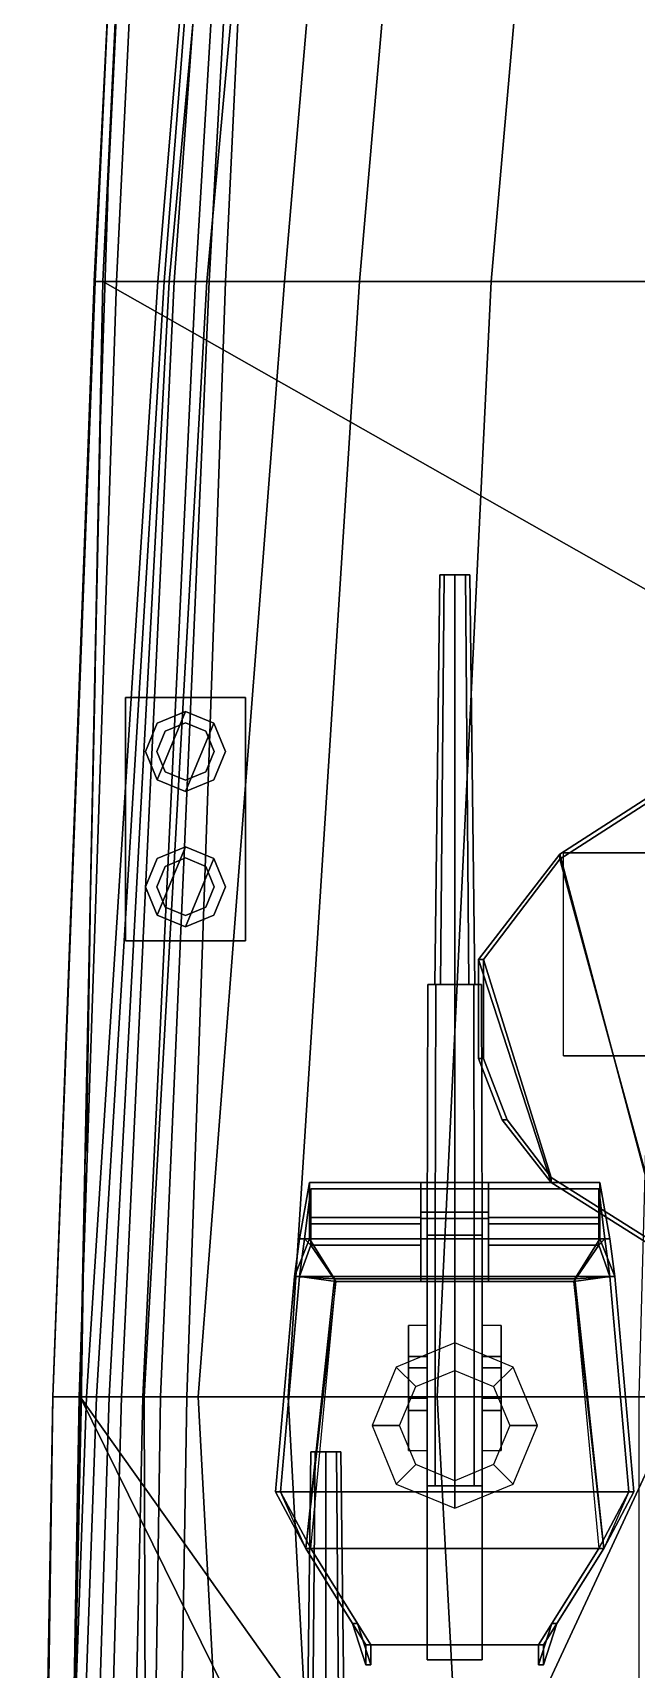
# Model space of a CAD drawing. Header units: millimetres. Extents: x -12 to 12, y -117 to 93.
# Drawn here: x -11.34 to -6.52, y 17.82 to 30.88 of the extents above; entities that cross this region are included whole.
import ezdxf

# ---------------------------------------------------------------- set-up
doc = ezdxf.new("R2010")
doc.units = ezdxf.units.MM
doc.header["$MEASUREMENT"] = 0
for name, color, linetype in [('barrel', 1, 'Continuous'), ('railings', 6, 'Continuous'), ('sleeve', 5, 'Continuous'), ('supersctucture', 3, 'Continuous'), ('turret', 2, 'Continuous')]:
    doc.layers.add(name, color=color, linetype=linetype)

msp = doc.modelspace()

# ---------------------------------------------------------------- linework, layer by layer
for points in [[(-10.39, 38.12, 5.5), (-10.22, 38.12, 4.57), (-10.67, 28.89, 4.57), (-10.85, 28.89, 5.5)], [(-10.41, 38.12, 5.7), (-10.39, 38.12, 5.5), (-10.85, 28.89, 5.5), (-10.84, 28.89, 5.7)], [(-10.34, 38.12, 6.03), (-10.41, 38.12, 5.7), (-10.84, 28.89, 5.7), (-10.78, 28.89, 6)], [(-10.22, 38.12, 4.57), (-9.36, 38.12, 1.11), (-9.8, 28.89, 1.01), (-10.67, 28.89, 4.57)], [(-9.57, 38.12, -1.51), (-9.4, 38.12, -2.68), (-10.25, 28.89, -2.68), (-10.34, 28.89, -1.97)], [(-9.57, 38.12, -0.89), (-9.57, 38.12, -1.51), (-10.34, 28.89, -1.32), (-10.29, 28.89, -0.83)], [(-9.57, 38.12, -1.51), (-9.57, 38.12, -1.51), (-10.34, 28.89, -1.97), (-10.34, 28.89, -1.32)], [(-9.54, 38.12, -0.06), (-9.57, 38.12, -0.89), (-10.29, 28.89, -0.83), (-10.21, 28.89, -0.06)], [(-9.4, 38.12, -2.68), (-9.1, 38.12, -3.61), (-9.95, 28.89, -3.61), (-10.25, 28.89, -2.68)], [(-9.49, 38.12, 0.39), (-9.54, 38.12, -0.06), (-10.21, 28.89, -0.06), (-10.04, 28.89, 0.39)], [(-9.42, 38.12, 0.7), (-9.49, 38.12, 0.39), (-10.04, 28.89, 0.39), (-9.93, 28.89, 0.7)], [(-9.1, 38.12, -3.61), (-8.54, 38.12, -4.7), (-9.33, 28.89, -4.83), (-9.95, 28.89, -3.61)], [(-9.36, 38.12, 1.11), (-9.42, 38.12, 0.7), (-9.93, 28.89, 0.7), (-9.8, 28.89, 1.01)], [(-8.54, 38.12, -4.7), (-7.93, 38.12, -5.44), (-8.73, 28.89, -5.52), (-9.33, 28.89, -4.83)], [(-7.93, 38.12, -5.44), (-6.87, 38.12, -6.24), (-7.68, 28.89, -6.31), (-8.73, 28.89, -5.52)], [(-6.87, 38.12, -6.24), (-5.63, 38.12, -6.77), (-6.26, 28.89, -6.94), (-7.68, 28.89, -6.31)], [(-10.84, 28.89, 5.7), (-10.85, 28.89, 5.5), (-11.18, 19.99, 5.5), (-11.18, 19.99, 5.7)], [(-10.78, 28.89, 6), (-10.84, 28.89, 5.7), (-11.18, 19.99, 5.7), (-10.96, 19.99, 5.97)], [(-10.85, 28.89, 5.5), (-10.67, 28.89, 4.57), (-10.97, 19.99, 4.57), (-11.18, 19.99, 5.5)], [(-10.67, 28.89, 4.57), (-9.8, 28.89, 1.01), (-10.11, 19.99, 1.01), (-10.97, 19.99, 4.57)], [(-10.34, 28.89, -1.97), (-10.25, 28.89, -2.68), (-10.73, 19.99, -3.06), (-10.91, 19.99, -1.97)], [(-10.29, 28.89, -0.83), (-10.34, 28.89, -1.32), (-10.91, 19.99, -1.46), (-10.83, 19.99, -0.83)], [(-10.34, 28.89, -1.32), (-10.34, 28.89, -1.97), (-10.91, 19.99, -1.97), (-10.91, 19.99, -1.46)], [(-10.21, 28.89, -0.06), (-10.29, 28.89, -0.83), (-10.83, 19.99, -0.83), (-10.63, 19.99, -0.06)], [(-10.25, 28.89, -2.68), (-9.95, 28.89, -3.61), (-10.45, 19.99, -3.96), (-10.73, 19.99, -3.06)], [(-10.04, 28.89, 0.39), (-10.21, 28.89, -0.06), (-10.63, 19.99, -0.06), (-10.46, 19.99, 0.39)], [(-9.93, 28.89, 0.7), (-10.04, 28.89, 0.39), (-10.46, 19.99, 0.39), (-10.32, 19.99, 0.7)], [(-9.95, 28.89, -3.61), (-9.33, 28.89, -4.83), (-10.02, 19.99, -4.72), (-10.45, 19.99, -3.96)], [(-9.8, 28.89, 1.01), (-9.93, 28.89, 0.7), (-10.32, 19.99, 0.7), (-10.11, 19.99, 1.01)], [(-9.33, 28.89, -4.83), (-8.73, 28.89, -5.52), (-9.3, 19.99, -5.52), (-10.02, 19.99, -4.72)], [(-8.73, 28.89, -5.52), (-7.68, 28.89, -6.31), (-8.11, 19.99, -6.31), (-9.3, 19.99, -5.52)], [(-7.68, 28.89, -6.31), (-6.26, 28.89, -6.94), (-6.5, 19.99, -6.98), (-8.11, 19.99, -6.31)], [(-10.6, 25.57, 6.08), (-10.6, 25.57, 5.98), (-10.6, 23.63, 5.98), (-10.6, 23.63, 6.08)], [(-9.64, 23.63, 6.08), (-9.64, 25.57, 6.08), (-10.6, 25.57, 6.08), (-10.6, 23.63, 6.08)], [(-9.64, 25.57, 6.08), (-9.64, 25.57, 5.98), (-10.6, 25.57, 5.98), (-10.6, 25.57, 6.08)], [(-9.64, 23.63, 5.98), (-9.64, 25.57, 5.98), (-9.64, 25.57, 6.08), (-9.64, 23.63, 6.08)], [(-10.346, 25.366, 6.66), (-10.44, 25.14, 6.66), (-10.346, 24.914, 6.66), (-10.12, 25.46, 6.66)], [(-10.346, 25.366, 6.56), (-10.44, 25.14, 6.56), (-10.44, 25.14, 6.66), (-10.346, 25.366, 6.66)], [(-10.12, 25.46, 6.66), (-10.346, 24.914, 6.66), (-10.12, 24.82, 6.66), (-9.894, 25.366, 6.66)], [(-10.12, 25.46, 6.56), (-10.346, 25.366, 6.56), (-10.346, 25.366, 6.66), (-10.12, 25.46, 6.66)], [(-10.12, 25.37, 6.08), (-10.283, 25.303, 6.08), (-10.283, 25.303, 6.56), (-10.12, 25.37, 6.56)], [(-9.894, 25.366, 6.56), (-10.12, 25.46, 6.56), (-10.12, 25.46, 6.66), (-9.894, 25.366, 6.66)], [(-9.957, 25.303, 6.08), (-10.12, 25.37, 6.08), (-10.12, 25.37, 6.56), (-9.957, 25.303, 6.56)], [(-9.894, 25.366, 6.66), (-10.12, 24.82, 6.66), (-9.894, 24.914, 6.66), (-9.8, 25.14, 6.66)], [(-9.8, 25.14, 6.56), (-9.894, 25.366, 6.56), (-9.894, 25.366, 6.66), (-9.8, 25.14, 6.66)], [(-10.283, 25.303, 6.08), (-10.35, 25.14, 6.08), (-10.35, 25.14, 6.56), (-10.283, 25.303, 6.56)], [(-9.89, 25.14, 6.08), (-9.957, 25.303, 6.08), (-9.957, 25.303, 6.56), (-9.89, 25.14, 6.56)], [(-10.44, 25.14, 6.56), (-10.346, 24.914, 6.56), (-10.346, 24.914, 6.66), (-10.44, 25.14, 6.66)], [(-10.35, 25.14, 6.08), (-10.283, 24.977, 6.08), (-10.283, 24.977, 6.56), (-10.35, 25.14, 6.56)], [(-9.957, 24.977, 6.08), (-9.89, 25.14, 6.08), (-9.89, 25.14, 6.56), (-9.957, 24.977, 6.56)], [(-9.894, 24.914, 6.56), (-9.8, 25.14, 6.56), (-9.8, 25.14, 6.66), (-9.894, 24.914, 6.66)], [(-10.283, 24.977, 6.08), (-10.12, 24.91, 6.08), (-10.12, 24.91, 6.56), (-10.283, 24.977, 6.56)], [(-10.12, 24.91, 6.08), (-9.957, 24.977, 6.08), (-9.957, 24.977, 6.56), (-10.12, 24.91, 6.56)], [(-7.13, 24.32, 10.82), (-6.15, 24.95, 10.82), (-5.64, 21.12, 10.82), (-6.28, 21.12, 10.82)], [(-7.13, 24.32, 11.9), (-6.15, 24.95, 11.9), (-6.15, 24.95, 10.82), (-7.13, 24.32, 10.82)], [(-7.13, 24.28, 11.9), (-6.15, 24.91, 11.9), (-6.15, 24.95, 11.9), (-7.13, 24.32, 11.9)], [(-10.346, 24.914, 6.56), (-10.12, 24.82, 6.56), (-10.12, 24.82, 6.66), (-10.346, 24.914, 6.66)], [(-10.12, 24.82, 6.56), (-9.894, 24.914, 6.56), (-9.894, 24.914, 6.66), (-10.12, 24.82, 6.66)], [(-5.64, 21.16, 10.92), (-6.15, 24.91, 10.92), (-7.13, 24.28, 10.92), (-6.28, 21.16, 10.92)], [(-6.15, 24.91, 10.92), (-6.15, 24.91, 11.9), (-7.13, 24.28, 11.9), (-7.13, 24.28, 10.92)], [(-10.346, 24.286, 6.66), (-10.44, 24.06, 6.66), (-10.346, 23.834, 6.66), (-10.12, 24.38, 6.66)], [(-10.12, 24.38, 6.66), (-10.346, 23.834, 6.66), (-10.12, 23.74, 6.66), (-9.894, 24.286, 6.66)], [(-10.12, 24.38, 6.56), (-10.346, 24.286, 6.56), (-10.346, 24.286, 6.66), (-10.12, 24.38, 6.66)], [(-9.894, 24.286, 6.56), (-10.12, 24.38, 6.56), (-10.12, 24.38, 6.66), (-9.894, 24.286, 6.66)], [(-7.78, 23.48, 10.82), (-7.13, 24.32, 10.82), (-6.28, 21.12, 10.82), (-7.2, 21.7, 10.82)], [(-7.78, 23.48, 11.9), (-7.13, 24.32, 11.9), (-7.13, 24.32, 10.82), (-7.78, 23.48, 10.82)], [(-7.74, 23.48, 11.9), (-7.13, 24.28, 11.9), (-7.13, 24.32, 11.9), (-7.78, 23.48, 11.9)], [(-7.1, 24.33, 10.82), (-4.59, 24.33, 9.71), (-4.59, 22.71, 9.71), (-7.1, 22.71, 10.82)], [(-1.41, 24.33, 10.82), (-1.41, 24.33, 9.71), (-4.59, 24.33, 9.71), (-7.1, 24.33, 10.82)], [(-10.346, 24.286, 6.56), (-10.44, 24.06, 6.56), (-10.44, 24.06, 6.66), (-10.346, 24.286, 6.66)], [(-10.283, 24.223, 6.08), (-10.35, 24.06, 6.08), (-10.35, 24.06, 6.56), (-10.283, 24.223, 6.56)], [(-10.12, 24.29, 6.08), (-10.283, 24.223, 6.08), (-10.283, 24.223, 6.56), (-10.12, 24.29, 6.56)], [(-9.957, 24.223, 6.08), (-10.12, 24.29, 6.08), (-10.12, 24.29, 6.56), (-9.957, 24.223, 6.56)], [(-9.894, 24.286, 6.66), (-10.12, 23.74, 6.66), (-9.894, 23.834, 6.66), (-9.8, 24.06, 6.66)], [(-9.89, 24.06, 6.08), (-9.957, 24.223, 6.08), (-9.957, 24.223, 6.56), (-9.89, 24.06, 6.56)], [(-9.8, 24.06, 6.56), (-9.894, 24.286, 6.56), (-9.894, 24.286, 6.66), (-9.8, 24.06, 6.66)], [(-6.28, 21.16, 10.92), (-7.13, 24.28, 10.92), (-7.74, 23.48, 10.92), (-7.2, 21.74, 10.92)], [(-7.13, 24.28, 10.92), (-7.13, 24.28, 11.9), (-7.74, 23.48, 11.9), (-7.74, 23.48, 10.92)], [(-10.44, 24.06, 6.56), (-10.346, 23.834, 6.56), (-10.346, 23.834, 6.66), (-10.44, 24.06, 6.66)], [(-10.35, 24.06, 6.08), (-10.283, 23.897, 6.08), (-10.283, 23.897, 6.56), (-10.35, 24.06, 6.56)], [(-9.957, 23.897, 6.08), (-9.89, 24.06, 6.08), (-9.89, 24.06, 6.56), (-9.957, 23.897, 6.56)], [(-9.894, 23.834, 6.56), (-9.8, 24.06, 6.56), (-9.8, 24.06, 6.66), (-9.894, 23.834, 6.66)], [(-10.346, 23.834, 6.56), (-10.12, 23.74, 6.56), (-10.12, 23.74, 6.66), (-10.346, 23.834, 6.66)], [(-10.283, 23.897, 6.08), (-10.12, 23.83, 6.08), (-10.12, 23.83, 6.56), (-10.283, 23.897, 6.56)], [(-10.12, 23.83, 6.08), (-9.957, 23.897, 6.08), (-9.957, 23.897, 6.56), (-10.12, 23.83, 6.56)], [(-10.12, 23.74, 6.56), (-9.894, 23.834, 6.56), (-9.894, 23.834, 6.66), (-10.12, 23.74, 6.66)], [(-10.6, 23.63, 6.08), (-10.6, 23.63, 5.98), (-9.64, 23.63, 5.98), (-9.64, 23.63, 6.08)], [(-7.78, 22.69, 10.82), (-7.78, 23.48, 10.82), (-7.2, 21.7, 10.82), (-7.59, 22.2, 10.82)], [(-7.78, 22.69, 11.9), (-7.78, 23.48, 11.9), (-7.78, 23.48, 10.82), (-7.78, 22.69, 10.82)], [(-7.74, 22.69, 11.9), (-7.74, 23.48, 11.9), (-7.78, 23.48, 11.9), (-7.78, 22.69, 11.9)], [(-7.2, 21.74, 10.92), (-7.74, 23.48, 10.92), (-7.74, 22.69, 10.92), (-7.55, 22.2, 10.92)], [(-7.74, 23.48, 10.92), (-7.74, 23.48, 11.9), (-7.74, 22.69, 11.9), (-7.74, 22.69, 10.92)], [(-7.59, 22.2, 11.9), (-7.78, 22.69, 11.9), (-7.78, 22.69, 10.82), (-7.59, 22.2, 10.82)], [(-7.55, 22.2, 11.9), (-7.74, 22.69, 11.9), (-7.78, 22.69, 11.9), (-7.59, 22.2, 11.9)], [(-7.74, 22.69, 10.92), (-7.74, 22.69, 11.9), (-7.55, 22.2, 11.9), (-7.55, 22.2, 10.92)], [(-7.1, 22.71, 10.82), (-4.59, 22.71, 9.71), (-2.13, 22.71, 9.71), (-2.13, 22.71, 10.82)], [(-7.2, 21.7, 11.9), (-7.59, 22.2, 11.9), (-7.59, 22.2, 10.82), (-7.2, 21.7, 10.82)], [(-7.2, 21.74, 11.9), (-7.55, 22.2, 11.9), (-7.59, 22.2, 11.9), (-7.2, 21.7, 11.9)], [(-7.55, 22.2, 10.92), (-7.55, 22.2, 11.9), (-7.2, 21.74, 11.9), (-7.2, 21.74, 10.92)], [(-7.2, 21.74, 10.92), (-7.2, 21.74, 11.9), (-6.28, 21.16, 11.9), (-6.28, 21.16, 10.92)], [(-6.28, 21.16, 11.9), (-7.2, 21.74, 11.9), (-7.2, 21.7, 11.9), (-6.28, 21.12, 11.9)], [(-6.28, 21.12, 11.9), (-7.2, 21.7, 11.9), (-7.2, 21.7, 10.82), (-6.28, 21.12, 10.82)], [(-11.18, 19.99, 5.5), (-10.97, 19.99, 4.57), (-11.13, 10.75, 4.57), (-11.34, 10.75, 5.5)], [(-11.18, 19.99, 5.7), (-11.18, 19.99, 5.5), (-11.34, 10.75, 5.5), (-11.31, 10.75, 5.78)], [(-10.96, 19.99, 5.97), (-11.18, 19.99, 5.7), (-11.31, 10.75, 5.78), (-11.13, 10.75, 5.97)], [(-10.91, 19.99, -1.46), (-10.91, 19.99, -1.97), (-11.24, 10.75, -2.57), (-11.24, 10.75, -1.6)], [(-10.91, 19.99, -1.97), (-10.73, 19.99, -3.06), (-11.02, 10.75, -3.54), (-11.24, 10.75, -2.57)], [(-10.83, 19.99, -0.83), (-10.91, 19.99, -1.46), (-11.24, 10.75, -1.6), (-11.16, 10.75, -0.83)], [(-10.63, 19.99, -0.06), (-10.83, 19.99, -0.83), (-11.16, 10.75, -0.83), (-10.89, 10.75, -0.06)], [(-10.97, 19.99, 4.57), (-10.11, 19.99, 1.01), (-10.26, 10.75, 1.01), (-11.13, 10.75, 4.57)], [(-10.73, 19.99, -3.06), (-10.45, 19.99, -3.96), (-10.42, 10.75, -4.79), (-11.02, 10.75, -3.54)], [(-10.46, 19.99, 0.39), (-10.63, 19.99, -0.06), (-10.89, 10.75, -0.06), (-10.66, 10.75, 0.39)], [(-10.32, 19.99, 0.7), (-10.46, 19.99, 0.39), (-10.66, 10.75, 0.39), (-10.46, 10.75, 0.7)], [(-10.11, 19.99, 1.01), (-10.32, 19.99, 0.7), (-10.46, 10.75, 0.7), (-10.26, 10.75, 1.01)], [(-10.45, 19.99, -3.96), (-10.02, 19.99, -4.72), (-9.52, 10.75, -5.72), (-10.42, 10.75, -4.79)], [(-10.02, 19.99, -4.72), (-9.3, 19.99, -5.52), (-8.8, 10.75, -6.21), (-9.52, 10.75, -5.72)], [(-9.3, 19.99, -5.52), (-8.11, 19.99, -6.31), (-7.61, 10.75, -6.73), (-8.8, 10.75, -6.21)], [(-8.11, 19.99, -6.31), (-6.5, 19.99, -6.98), (-6.5, 10.75, -6.98), (-7.61, 10.75, -6.73)], [(-6.22, 19.86, 14.59), (-8, 16.03, 23.96), (-8, 16.03, 23.91), (-6.22, 19.86, 14.54)], [(-6.22, 19.86, 14.54), (-8, 16.03, 23.91), (-8, 16.03, 23.96), (-6.22, 19.86, 14.59)]]:
    msp.add_3dface(points)
at = {"color": 2}
for points in [[(-8, 16.03, 23.94), (-7.96, 16.03, 23.98), (-2.96, 18.38, 22.21), (-3, 18.38, 22.17)], [(-7.96, 16.03, 23.9), (-8, 16.03, 23.94), (-3, 18.38, 22.17), (-2.96, 18.38, 22.13)], [(-7.96, 16.03, 23.98), (-7.92, 16.03, 23.94), (-2.92, 18.38, 22.17), (-2.96, 18.38, 22.21)], [(-7.92, 16.03, 23.94), (-7.96, 16.03, 23.9), (-2.96, 18.38, 22.13), (-2.92, 18.38, 22.17)]]:
    msp.add_3dface(points, dxfattribs=at)
at = {"layer": 'barrel'}
for points in [[(-8.09, 26.55, 7.97), (-8.055, 26.55, 7.885), (-8.083, 23.28, 7.857), (-8.13, 23.28, 7.97)], [(-8.055, 26.55, 8.055), (-8.09, 26.55, 7.97), (-8.13, 23.28, 7.97), (-8.083, 23.28, 8.083)], [(-7.885, 26.55, 7.885), (-8.09, 26.55, 7.97), (-8.055, 26.55, 8.055), (-7.85, 26.55, 7.97)], [(-7.97, 26.55, 7.85), (-8.055, 26.55, 7.885), (-8.09, 26.55, 7.97), (-7.885, 26.55, 7.885)], [(-8.055, 26.55, 7.885), (-7.97, 26.55, 7.85), (-7.97, 23.28, 7.81), (-8.083, 23.28, 7.857)], [(-7.97, 26.55, 8.09), (-8.055, 26.55, 8.055), (-8.083, 23.28, 8.083), (-7.97, 23.28, 8.13)], [(-7.85, 26.55, 7.97), (-8.055, 26.55, 8.055), (-7.97, 26.55, 8.09), (-7.885, 26.55, 8.055)], [(-7.97, 26.55, 7.85), (-7.885, 26.55, 7.885), (-7.857, 23.28, 7.857), (-7.97, 23.28, 7.81)], [(-7.885, 26.55, 8.055), (-7.97, 26.55, 8.09), (-7.97, 23.28, 8.13), (-7.857, 23.28, 8.083)], [(-7.885, 26.55, 7.885), (-7.85, 26.55, 7.97), (-7.81, 23.28, 7.97), (-7.857, 23.28, 7.857)], [(-7.85, 26.55, 7.97), (-7.885, 26.55, 8.055), (-7.857, 23.28, 8.083), (-7.81, 23.28, 7.97)], [(-9.12, 19.55, 7.97), (-9.085, 19.55, 7.885), (-9.113, 16.28, 7.857), (-9.16, 16.28, 7.97)], [(-9.085, 19.55, 8.055), (-9.12, 19.55, 7.97), (-9.16, 16.28, 7.97), (-9.113, 16.28, 8.083)], [(-8.915, 19.55, 7.885), (-9.12, 19.55, 7.97), (-9.085, 19.55, 8.055), (-8.88, 19.55, 7.97)], [(-9, 19.55, 7.85), (-9.085, 19.55, 7.885), (-9.12, 19.55, 7.97), (-8.915, 19.55, 7.885)], [(-9.085, 19.55, 7.885), (-9, 19.55, 7.85), (-9, 16.28, 7.81), (-9.113, 16.28, 7.857)], [(-9, 19.55, 8.09), (-9.085, 19.55, 8.055), (-9.113, 16.28, 8.083), (-9, 16.28, 8.13)], [(-8.88, 19.55, 7.97), (-9.085, 19.55, 8.055), (-9, 19.55, 8.09), (-8.915, 19.55, 8.055)], [(-9, 19.55, 7.85), (-8.915, 19.55, 7.885), (-8.887, 16.28, 7.857), (-9, 16.28, 7.81)], [(-8.915, 19.55, 8.055), (-9, 19.55, 8.09), (-9, 16.28, 8.13), (-8.887, 16.28, 8.083)], [(-8.915, 19.55, 7.885), (-8.88, 19.55, 7.97), (-8.84, 16.28, 7.97), (-8.887, 16.28, 7.857)], [(-8.88, 19.55, 7.97), (-8.915, 19.55, 8.055), (-8.887, 16.28, 8.083), (-8.84, 16.28, 7.97)], [(-7.75, 17.89, 8.24), (-7.75, 19.28, 8.24), (-8.19, 19.28, 8.24), (-8.19, 17.89, 8.24)], [(-8.19, 17.89, 7.69), (-8.19, 19.28, 7.69), (-7.75, 19.28, 7.69), (-7.75, 17.89, 7.69)], [(-7.75, 19.28, 8.24), (-7.75, 19.28, 7.69), (-8.19, 19.28, 7.69), (-8.19, 19.28, 8.24)], [(-8.19, 19.28, 8.24), (-8.19, 19.28, 7.69), (-8.19, 17.89, 7.69), (-8.19, 17.89, 8.24)], [(-7.75, 17.89, 7.69), (-7.75, 19.28, 7.69), (-7.75, 19.28, 8.24), (-7.75, 17.89, 8.24)], [(-8.19, 17.89, 8.24), (-8.19, 17.89, 7.69), (-7.75, 17.89, 7.69), (-7.75, 17.89, 8.24)]]:
    msp.add_3dface(points, dxfattribs=at)
at = {"layer": 'railings'}
for points in [[(-10.65, 31.48, 7.13), (-10.65, 31.48, 7.18), (-10.74, 29.62, 7.18), (-10.74, 29.62, 7.13)], [(-10.74, 29.62, 7.13), (-10.74, 29.62, 7.18), (-10.65, 31.48, 7.18), (-10.65, 31.48, 7.13)], [(-10.74, 29.62, 6.61), (-10.74, 29.62, 6.66), (-10.65, 31.48, 6.66), (-10.65, 31.48, 6.61)], [(-10.65, 31.48, 6.61), (-10.65, 31.48, 6.66), (-10.74, 29.62, 6.66), (-10.74, 29.62, 6.61)], [(-10.74, 29.57, 7.13), (-10.74, 29.57, 7.18), (-10.8, 27.71, 7.17), (-10.8, 27.71, 7.12)], [(-10.8, 27.71, 7.12), (-10.8, 27.71, 7.17), (-10.74, 29.57, 7.18), (-10.74, 29.57, 7.13)], [(-10.8, 27.71, 6.6), (-10.8, 27.71, 6.65), (-10.74, 29.57, 6.66), (-10.74, 29.57, 6.61)], [(-10.74, 29.57, 6.61), (-10.74, 29.57, 6.66), (-10.8, 27.71, 6.65), (-10.8, 27.71, 6.6)], [(-10.74, 29.57, 7.18), (-10.74, 29.62, 7.18), (-10.74, 29.62, 6), (-10.74, 29.57, 6)], [(-10.74, 29.57, 6), (-10.74, 29.62, 6), (-10.74, 29.62, 7.18), (-10.74, 29.57, 7.18)], [(-10.8, 27.66, 7.17), (-10.8, 27.71, 7.17), (-10.8, 27.71, 5.99), (-10.8, 27.66, 5.99)], [(-10.8, 27.66, 5.99), (-10.8, 27.71, 5.99), (-10.8, 27.71, 7.17), (-10.8, 27.66, 7.17)], [(-10.8, 27.66, 7.12), (-10.8, 27.66, 7.17), (-10.84, 25.8, 7.16), (-10.84, 25.8, 7.11)], [(-10.84, 25.8, 7.11), (-10.84, 25.8, 7.16), (-10.8, 27.66, 7.17), (-10.8, 27.66, 7.12)], [(-10.84, 25.8, 6.59), (-10.84, 25.8, 6.64), (-10.8, 27.66, 6.65), (-10.8, 27.66, 6.6)], [(-10.8, 27.66, 6.6), (-10.8, 27.66, 6.65), (-10.84, 25.8, 6.64), (-10.84, 25.8, 6.59)], [(-10.84, 25.75, 7.11), (-10.84, 25.75, 7.16), (-10.88, 23.89, 7.15), (-10.88, 23.89, 7.1)], [(-10.88, 23.89, 7.1), (-10.88, 23.89, 7.15), (-10.84, 25.75, 7.16), (-10.84, 25.75, 7.11)], [(-10.88, 23.89, 6.58), (-10.88, 23.89, 6.63), (-10.84, 25.75, 6.64), (-10.84, 25.75, 6.59)], [(-10.84, 25.75, 6.59), (-10.84, 25.75, 6.64), (-10.88, 23.89, 6.63), (-10.88, 23.89, 6.58)], [(-10.84, 25.75, 7.16), (-10.84, 25.8, 7.16), (-10.84, 25.8, 5.98), (-10.84, 25.75, 5.98)], [(-10.84, 25.75, 5.98), (-10.84, 25.8, 5.98), (-10.84, 25.8, 7.16), (-10.84, 25.75, 7.16)], [(-10.91, 21.98, 7.1), (-10.91, 21.98, 7.15), (-10.88, 23.84, 7.15), (-10.88, 23.84, 7.1)], [(-10.88, 23.84, 7.1), (-10.88, 23.84, 7.15), (-10.91, 21.98, 7.15), (-10.91, 21.98, 7.1)], [(-10.88, 23.84, 6.58), (-10.88, 23.84, 6.63), (-10.91, 21.98, 6.63), (-10.91, 21.98, 6.58)], [(-10.91, 21.98, 6.58), (-10.91, 21.98, 6.63), (-10.88, 23.84, 6.63), (-10.88, 23.84, 6.58)], [(-10.88, 23.84, 5.97), (-10.88, 23.89, 5.97), (-10.88, 23.89, 7.15), (-10.88, 23.84, 7.15)], [(-10.88, 23.84, 7.15), (-10.88, 23.89, 7.15), (-10.88, 23.89, 5.97), (-10.88, 23.84, 5.97)], [(-10.92, 21.93, 7.15), (-10.91, 21.98, 7.15), (-10.91, 21.98, 5.97), (-10.92, 21.93, 5.97)], [(-10.92, 21.93, 5.97), (-10.91, 21.98, 5.97), (-10.91, 21.98, 7.15), (-10.92, 21.93, 7.15)], [(-10.92, 21.93, 7.1), (-10.92, 21.93, 7.15), (-10.95, 20.07, 7.15), (-10.95, 20.07, 7.1)], [(-10.95, 20.07, 7.1), (-10.95, 20.07, 7.15), (-10.92, 21.93, 7.15), (-10.92, 21.93, 7.1)], [(-10.95, 20.07, 6.58), (-10.95, 20.07, 6.63), (-10.92, 21.93, 6.63), (-10.92, 21.93, 6.58)], [(-10.92, 21.93, 6.58), (-10.92, 21.93, 6.63), (-10.95, 20.07, 6.63), (-10.95, 20.07, 6.58)], [(-10.99, 18.16, 7.1), (-10.99, 18.16, 7.15), (-10.95, 20.02, 7.15), (-10.95, 20.02, 7.1)], [(-10.95, 20.02, 7.1), (-10.95, 20.02, 7.15), (-10.99, 18.16, 7.15), (-10.99, 18.16, 7.1)], [(-10.95, 20.02, 6.58), (-10.95, 20.02, 6.63), (-10.99, 18.16, 6.63), (-10.99, 18.16, 6.58)], [(-10.99, 18.16, 6.58), (-10.99, 18.16, 6.63), (-10.95, 20.02, 6.63), (-10.95, 20.02, 6.58)], [(-10.95, 20.02, 5.97), (-10.95, 20.07, 5.97), (-10.95, 20.07, 7.15), (-10.95, 20.02, 7.15)], [(-10.95, 20.02, 7.15), (-10.95, 20.07, 7.15), (-10.95, 20.07, 5.97), (-10.95, 20.02, 5.97)], [(-10.99, 18.11, 7.15), (-10.99, 18.16, 7.15), (-10.99, 18.16, 5.97), (-10.99, 18.11, 5.97)], [(-10.99, 18.11, 5.97), (-10.99, 18.16, 5.97), (-10.99, 18.16, 7.15), (-10.99, 18.11, 7.15)], [(-10.99, 18.11, 7.1), (-10.99, 18.11, 7.15), (-11.02, 16.25, 7.15), (-11.02, 16.25, 7.1)], [(-11.02, 16.25, 7.1), (-11.02, 16.25, 7.15), (-10.99, 18.11, 7.15), (-10.99, 18.11, 7.1)], [(-11.02, 16.25, 6.58), (-11.02, 16.25, 6.63), (-10.99, 18.11, 6.63), (-10.99, 18.11, 6.58)], [(-10.99, 18.11, 6.58), (-10.99, 18.11, 6.63), (-11.02, 16.25, 6.63), (-11.02, 16.25, 6.58)]]:
    msp.add_3dface(points, dxfattribs=at)
at = {"layer": 'sleeve'}
for points in [[(-8.185, 23.28, 7.97), (-8.122, 23.28, 7.818), (-8.126, 21.28, 7.814), (-8.19, 21.28, 7.97)], [(-8.122, 23.28, 8.122), (-8.185, 23.28, 7.97), (-8.19, 21.28, 7.97), (-8.126, 21.28, 8.126)], [(-8.13, 23.28, 7.97), (-8.083, 23.28, 7.857), (-8.122, 23.28, 7.818), (-8.185, 23.28, 7.97)], [(-8.083, 23.28, 8.083), (-8.13, 23.28, 7.97), (-8.185, 23.28, 7.97), (-8.122, 23.28, 8.122)], [(-8.122, 23.28, 7.818), (-7.97, 23.28, 7.755), (-7.97, 21.28, 7.75), (-8.126, 21.28, 7.814)], [(-7.97, 23.28, 8.185), (-8.122, 23.28, 8.122), (-8.126, 21.28, 8.126), (-7.97, 21.28, 8.19)], [(-8.083, 23.28, 7.857), (-7.97, 23.28, 7.81), (-7.97, 23.28, 7.755), (-8.122, 23.28, 7.818)], [(-7.97, 23.28, 8.13), (-8.083, 23.28, 8.083), (-8.122, 23.28, 8.122), (-7.97, 23.28, 8.185)], [(-7.857, 23.28, 8.083), (-7.97, 23.28, 8.13), (-7.97, 23.28, 8.185), (-7.818, 23.28, 8.122)], [(-7.97, 23.28, 7.81), (-7.857, 23.28, 7.857), (-7.818, 23.28, 7.818), (-7.97, 23.28, 7.755)], [(-7.97, 23.28, 7.755), (-7.818, 23.28, 7.818), (-7.814, 21.28, 7.814), (-7.97, 21.28, 7.75)], [(-7.818, 23.28, 8.122), (-7.97, 23.28, 8.185), (-7.97, 21.28, 8.19), (-7.814, 21.28, 8.126)], [(-7.81, 23.28, 7.97), (-7.857, 23.28, 8.083), (-7.818, 23.28, 8.122), (-7.755, 23.28, 7.97)], [(-7.857, 23.28, 7.857), (-7.81, 23.28, 7.97), (-7.755, 23.28, 7.97), (-7.818, 23.28, 7.818)], [(-7.818, 23.28, 7.818), (-7.755, 23.28, 7.97), (-7.75, 21.28, 7.97), (-7.814, 21.28, 7.814)], [(-7.755, 23.28, 7.97), (-7.818, 23.28, 8.122), (-7.814, 21.28, 8.126), (-7.75, 21.28, 7.97)], [(-8.19, 19.28, 7.97), (-8.126, 19.28, 8.126), (-8.126, 21.28, 8.126), (-8.19, 21.28, 7.97)], [(-8.126, 19.28, 7.814), (-8.19, 19.28, 7.97), (-8.19, 21.28, 7.97), (-8.126, 21.28, 7.814)], [(-8.126, 19.28, 8.126), (-7.97, 19.28, 8.19), (-7.97, 21.28, 8.19), (-8.126, 21.28, 8.126)], [(-7.97, 19.28, 7.75), (-8.126, 19.28, 7.814), (-8.126, 21.28, 7.814), (-7.97, 21.28, 7.75)], [(-7.97, 19.28, 8.19), (-7.814, 19.28, 8.126), (-7.814, 21.28, 8.126), (-7.97, 21.28, 8.19)], [(-7.814, 19.28, 7.814), (-7.97, 19.28, 7.75), (-7.97, 21.28, 7.75), (-7.814, 21.28, 7.814)], [(-7.814, 19.28, 8.126), (-7.75, 19.28, 7.97), (-7.75, 21.28, 7.97), (-7.814, 21.28, 8.126)], [(-7.75, 19.28, 7.97), (-7.814, 19.28, 7.814), (-7.814, 21.28, 7.814), (-7.75, 21.28, 7.97)]]:
    msp.add_3dface(points, dxfattribs=at)
at = {"layer": 'supersctucture'}
for points in [[(-10.34, 38.12, 6.03), (-10.78, 28.89, 6), (-3.83, 28.89, 6), (-3.83, 37.94, 6.03)], [(-10.78, 28.89, 6), (-10.96, 19.99, 5.97), (-3.83, 19.99, 5.97), (-3.83, 24.95, 6.012)], [(-10.78, 28.89, 6), (-10.78, 28.89, 6), (-3.83, 24.95, 6.012), (-3.83, 28.89, 6)], [(-10.96, 19.99, 5.97), (-10.96, 19.99, 5.97), (-11.13, 10.75, 5.97), (-5.46, 8.84, 5.99)], [(-10.96, 19.99, 5.97), (-4.9, 11.47, 5.97), (-3.83, 11.47, 5.97), (-3.83, 19.99, 5.97)], [(-4.9, 11.47, 5.97), (-10.96, 19.99, 5.97), (-5.46, 8.84, 5.99), (-4.9, 8.84, 5.99)]]:
    msp.add_3dface(points, dxfattribs=at)
at = {"layer": 'turret'}
for points in [[(-9.13, 21.25, 8.19), (-9.13, 21.42, 7.76), (-9.13, 21.7, 6.22), (-9.21, 21.25, 6.22)], [(-9.13, 21.7, 6.22), (-9.13, 21.7, 6.17), (-9.21, 21.25, 6.17), (-9.21, 21.25, 6.22)], [(-9.21, 21.25, 6.17), (-9.13, 21.7, 6.17), (-6.81, 21.7, 6.17), (-6.73, 21.25, 6.17)], [(-9.13, 21.7, 6.22), (-9.13, 21.42, 7.76), (-8.24, 21.42, 7.76), (-8.24, 21.7, 6.22)], [(-6.81, 21.7, 6.22), (-6.81, 21.7, 6.17), (-9.13, 21.7, 6.17), (-9.13, 21.7, 6.22)], [(-8.24, 21.7, 6.22), (-8.24, 21.464, 7.52), (-7.7, 21.464, 7.52), (-7.7, 21.7, 6.22)], [(-7.7, 21.7, 6.22), (-7.7, 21.42, 7.76), (-6.81, 21.42, 7.76), (-6.81, 21.7, 6.22)], [(-6.73, 21.25, 6.22), (-6.81, 21.7, 6.22), (-6.81, 21.42, 7.76), (-6.81, 21.25, 8.19)], [(-6.73, 21.25, 6.17), (-6.81, 21.7, 6.17), (-6.81, 21.7, 6.22), (-6.73, 21.25, 6.22)], [(-9.17, 21.25, 6.22), (-9.12, 21.65, 6.22), (-9.12, 21.37, 7.76), (-9.12, 21.2, 8.19)], [(-6.77, 21.25, 6.22), (-6.82, 21.65, 6.22), (-9.12, 21.65, 6.22), (-9.17, 21.25, 6.22)], [(-8.24, 21.65, 6.22), (-8.24, 21.37, 7.76), (-9.12, 21.37, 7.76), (-9.12, 21.65, 6.22)], [(-7.7, 21.65, 6.22), (-7.7, 21.414, 7.52), (-8.24, 21.414, 7.52), (-8.24, 21.65, 6.22)], [(-6.82, 21.65, 6.22), (-6.82, 21.37, 7.76), (-7.7, 21.37, 7.76), (-7.7, 21.65, 6.22)], [(-6.82, 21.2, 8.19), (-6.82, 21.37, 7.76), (-6.82, 21.65, 6.22), (-6.77, 21.25, 6.22)], [(-8.24, 21.464, 7.52), (-8.24, 21.414, 7.52), (-7.7, 21.414, 7.52), (-7.7, 21.464, 7.52)], [(-8.24, 21.42, 7.76), (-8.24, 21.37, 7.76), (-8.24, 21.414, 7.52), (-8.24, 21.464, 7.52)], [(-7.7, 21.464, 7.52), (-7.7, 21.414, 7.52), (-7.7, 21.37, 7.76), (-7.7, 21.42, 7.76)], [(-9.13, 21.42, 7.76), (-9.13, 21.25, 8.19), (-8.24, 21.25, 8.19), (-8.24, 21.42, 7.76)], [(-8.24, 21.37, 7.76), (-8.24, 21.2, 8.19), (-9.12, 21.2, 8.19), (-9.12, 21.37, 7.76)], [(-8.24, 21.25, 8.19), (-8.24, 21.2, 8.19), (-8.24, 21.37, 7.76), (-8.24, 21.42, 7.76)], [(-7.7, 21.42, 7.76), (-7.7, 21.25, 8.19), (-6.81, 21.25, 8.19), (-6.81, 21.42, 7.76)], [(-7.7, 21.42, 7.76), (-7.7, 21.37, 7.76), (-7.7, 21.2, 8.19), (-7.7, 21.25, 8.19)], [(-6.82, 21.37, 7.76), (-6.82, 21.2, 8.19), (-7.7, 21.2, 8.19), (-7.7, 21.37, 7.76)], [(-9.25, 20.95, 8.48), (-9.13, 21.25, 8.19), (-9.21, 21.25, 6.22), (-9.25, 20.95, 6.22)], [(-6.73, 21.25, 6.17), (-6.69, 20.95, 6.17), (-9.25, 20.95, 6.17), (-9.21, 21.25, 6.17)], [(-9.21, 21.25, 6.17), (-9.25, 20.95, 6.17), (-9.25, 20.95, 6.22), (-9.21, 21.25, 6.22)], [(-8.93, 20.93, 8.79), (-9.13, 21.25, 8.19), (-9.13, 21.25, 8.19), (-9.25, 20.95, 8.48)], [(-9.21, 20.95, 6.22), (-9.17, 21.25, 6.22), (-9.12, 21.2, 8.19), (-9.21, 20.95, 8.48)], [(-9.17, 21.25, 6.22), (-9.21, 20.95, 6.22), (-6.73, 20.95, 6.22), (-6.77, 21.25, 6.22)], [(-9.21, 20.95, 8.48), (-9.12, 21.2, 8.19), (-8.92, 20.91, 8.74)], [(-9.13, 21.25, 8.19), (-8.93, 20.93, 8.79), (-8.24, 20.93, 8.79), (-8.24, 21.25, 8.19)], [(-8.24, 21.2, 8.19), (-8.24, 20.91, 8.74), (-8.92, 20.91, 8.74), (-9.12, 21.2, 8.19)], [(-8.24, 20.93, 8.79), (-8.24, 20.91, 8.74), (-8.24, 21.2, 8.19), (-8.24, 21.25, 8.19)], [(-7.7, 21.25, 8.19), (-7.7, 20.93, 8.79), (-7.01, 20.93, 8.79), (-6.81, 21.25, 8.19)], [(-7.7, 21.25, 8.19), (-7.7, 21.2, 8.19), (-7.7, 20.91, 8.74), (-7.7, 20.93, 8.79)], [(-6.82, 21.2, 8.19), (-7.02, 20.91, 8.74), (-7.7, 20.91, 8.74), (-7.7, 21.2, 8.19)], [(-7.02, 20.91, 8.74), (-7.02, 20.91, 8.74), (-6.82, 21.2, 8.19), (-6.73, 20.95, 8.48)], [(-6.69, 20.95, 8.48), (-6.81, 21.25, 8.19), (-6.81, 21.25, 8.19), (-7.01, 20.93, 8.79)], [(-6.73, 20.95, 8.48), (-6.82, 21.2, 8.19), (-6.77, 21.25, 6.22), (-6.73, 20.95, 6.22)], [(-6.69, 20.95, 6.22), (-6.73, 21.25, 6.22), (-6.81, 21.25, 8.19), (-6.69, 20.95, 8.48)], [(-6.69, 20.95, 6.22), (-6.69, 20.95, 6.17), (-6.73, 21.25, 6.17), (-6.73, 21.25, 6.22)], [(-9.4, 19.23, 8.57), (-9.25, 20.95, 8.48), (-9.25, 20.95, 6.17), (-9.4, 19.23, 6.17)], [(-9.4, 19.23, 6.17), (-9.25, 20.95, 6.17), (-6.69, 20.95, 6.17), (-6.54, 19.23, 6.17)], [(-9.16, 18.78, 8.9), (-8.93, 20.93, 8.79), (-9.25, 20.95, 8.48), (-9.4, 19.23, 8.57)], [(-9.36, 19.23, 6.22), (-9.21, 20.95, 6.22), (-9.21, 20.95, 8.48), (-9.36, 19.23, 8.57)], [(-6.58, 19.23, 6.22), (-6.73, 20.95, 6.22), (-9.21, 20.95, 6.22), (-9.36, 19.23, 6.22)], [(-9.36, 19.23, 8.57), (-9.21, 20.95, 8.48), (-8.92, 20.91, 8.74), (-9.16, 18.78, 8.86)], [(-8.93, 20.93, 8.79), (-9.16, 18.78, 8.9), (-6.78, 18.78, 8.9), (-7.01, 20.93, 8.79)], [(-7.02, 20.91, 8.74), (-6.82, 18.78, 8.86), (-9.12, 18.78, 8.86), (-8.92, 20.91, 8.74)], [(-7.7, 20.93, 8.79), (-7.7, 20.91, 8.74), (-8.24, 20.91, 8.74), (-8.24, 20.93, 8.79)], [(-6.78, 18.78, 8.86), (-7.02, 20.91, 8.74), (-6.73, 20.95, 8.48), (-6.58, 19.23, 8.57)], [(-6.54, 19.23, 8.57), (-6.69, 20.95, 8.48), (-7.01, 20.93, 8.79), (-6.78, 18.78, 8.9)], [(-6.58, 19.23, 8.57), (-6.73, 20.95, 8.48), (-6.73, 20.95, 6.22), (-6.58, 19.23, 6.22)], [(-6.54, 19.23, 6.17), (-6.69, 20.95, 6.17), (-6.69, 20.95, 8.48), (-6.54, 19.23, 8.57)], [(-8.19, 20.31, 7.97), (-8.19, 20.56, 6.22), (-8.34, 20.56, 6.22), (-8.34, 20.31, 7.97)], [(-8.34, 20.31, 7.97), (-8.34, 20.56, 6.22), (-8.34, 19.56, 6.22), (-8.34, 19.88, 7.97)], [(-8.19, 19.56, 6.22), (-8.19, 20.56, 6.22), (-8.19, 20.31, 7.97), (-8.19, 19.88, 7.97)], [(-7.6, 20.31, 7.97), (-7.6, 20.56, 6.22), (-7.75, 20.56, 6.22), (-7.75, 20.31, 7.97)], [(-7.75, 20.31, 7.97), (-7.75, 20.56, 6.22), (-7.75, 19.56, 6.22), (-7.75, 19.88, 7.97)], [(-7.6, 19.56, 6.22), (-7.6, 20.56, 6.22), (-7.6, 20.31, 7.97), (-7.6, 19.88, 7.97)], [(-8.281, 20.071, 6.17), (-7.97, 20.2, 6.17), (-7.97, 20.42, 5.97), (-8.437, 20.227, 5.97)], [(-7.97, 20.2, 6.17), (-7.659, 20.071, 6.17), (-7.503, 20.227, 5.97), (-7.97, 20.42, 5.97)], [(-8.34, 20.31, 7.97), (-8.34, 20.22, 8.19), (-8.19, 20.22, 8.19), (-8.19, 20.31, 7.97)], [(-8.34, 19.88, 7.97), (-8.34, 19.98, 8.19), (-8.34, 20.22, 8.19), (-8.34, 20.31, 7.97)], [(-8.19, 20.22, 8.19), (-8.19, 19.98, 8.19), (-8.19, 19.88, 7.97), (-8.19, 20.31, 7.97)], [(-7.75, 19.88, 7.97), (-7.75, 19.98, 8.19), (-7.75, 20.22, 8.19), (-7.75, 20.31, 7.97)], [(-7.75, 20.31, 7.97), (-7.75, 20.22, 8.19), (-7.6, 20.22, 8.19), (-7.6, 20.31, 7.97)], [(-7.6, 20.22, 8.19), (-7.6, 19.98, 8.19), (-7.6, 19.88, 7.97), (-7.6, 20.31, 7.97)], [(-8.41, 19.76, 6.17), (-8.281, 20.071, 6.17), (-8.437, 20.227, 5.97), (-8.63, 19.76, 5.97)], [(-8.34, 20.22, 8.19), (-8.34, 19.98, 8.19), (-8.19, 19.98, 8.19), (-8.19, 20.22, 8.19)], [(-7.75, 20.22, 8.19), (-7.75, 19.98, 8.19), (-7.6, 19.98, 8.19), (-7.6, 20.22, 8.19)], [(-7.659, 20.071, 6.17), (-7.53, 19.76, 6.17), (-7.31, 19.76, 5.97), (-7.503, 20.227, 5.97)], [(-8.19, 19.88, 7.97), (-8.19, 19.98, 8.19), (-8.34, 19.98, 8.19), (-8.34, 19.88, 7.97)], [(-8.34, 19.88, 7.97), (-8.34, 19.56, 6.22), (-8.19, 19.56, 6.22), (-8.19, 19.88, 7.97)], [(-7.6, 19.88, 7.97), (-7.6, 19.98, 8.19), (-7.75, 19.98, 8.19), (-7.75, 19.88, 7.97)], [(-7.75, 19.88, 7.97), (-7.75, 19.56, 6.22), (-7.6, 19.56, 6.22), (-7.6, 19.88, 7.97)], [(-8.281, 19.449, 6.17), (-8.41, 19.76, 6.17), (-8.63, 19.76, 5.97), (-8.437, 19.293, 5.97)], [(-7.53, 19.76, 6.17), (-7.659, 19.449, 6.17), (-7.503, 19.293, 5.97), (-7.31, 19.76, 5.97)], [(-7.97, 19.32, 6.17), (-8.281, 19.449, 6.17), (-8.437, 19.293, 5.97), (-7.97, 19.1, 5.97)], [(-7.659, 19.449, 6.17), (-7.97, 19.32, 6.17), (-7.97, 19.1, 5.97), (-7.503, 19.293, 5.97)], [(-9.16, 18.78, 8.86), (-9.4, 19.23, 8.57), (-9.4, 19.23, 6.22), (-9.16, 18.78, 6.22)], [(-6.54, 19.23, 6.17), (-6.78, 18.78, 6.17), (-9.16, 18.78, 6.17), (-9.4, 19.23, 6.17)], [(-9.4, 19.23, 6.17), (-9.16, 18.78, 6.17), (-9.16, 18.78, 6.22), (-9.4, 19.23, 6.22)], [(-9.4, 19.23, 6.22), (-9.16, 18.78, 6.22), (-6.78, 18.78, 6.22), (-6.54, 19.23, 6.22)], [(-9.16, 18.78, 8.86), (-9.16, 18.78, 8.9), (-9.4, 19.23, 8.57)], [(-9.12, 18.78, 6.22), (-9.36, 19.23, 6.22), (-9.36, 19.23, 8.57), (-9.12, 18.78, 8.86)], [(-6.82, 18.78, 8.86), (-6.58, 19.23, 8.57), (-6.58, 19.23, 6.22), (-6.82, 18.78, 6.22)], [(-6.78, 18.78, 6.22), (-6.54, 19.23, 6.22), (-6.54, 19.23, 8.57), (-6.78, 18.78, 8.86)], [(-6.78, 18.78, 6.22), (-6.78, 18.78, 6.17), (-6.54, 19.23, 6.17), (-6.54, 19.23, 6.22)], [(-6.54, 19.23, 8.57), (-6.54, 19.23, 8.57), (-6.78, 18.78, 8.9), (-6.78, 18.78, 8.86)], [(-8.786, 18.18, 8.907), (-9.16, 18.78, 8.86), (-9.16, 18.78, 6.22), (-8.786, 18.18, 6.22)], [(-8.68, 18.01, 6.17), (-9.16, 18.78, 6.17), (-6.78, 18.78, 6.17), (-7.26, 18.01, 6.17)], [(-7.26, 18.01, 6.22), (-6.78, 18.78, 6.22), (-9.16, 18.78, 6.22), (-8.68, 18.01, 6.22)], [(-9.16, 18.78, 6.22), (-9.16, 18.78, 6.17), (-8.68, 18.01, 6.17), (-8.68, 18.01, 6.22)], [(-7.26, 18.01, 8.96), (-6.78, 18.78, 8.9), (-9.16, 18.78, 8.9), (-8.68, 18.01, 8.96)], [(-8.68, 18.01, 8.92), (-8.68, 18.01, 8.96), (-9.16, 18.78, 8.9), (-9.16, 18.78, 8.86)], [(-8.746, 18.18, 6.22), (-9.12, 18.78, 6.22), (-9.12, 18.78, 8.86), (-8.746, 18.18, 8.907)], [(-8.64, 18.01, 8.92), (-9.12, 18.78, 8.86), (-6.82, 18.78, 8.86), (-7.3, 18.01, 8.92)], [(-7.26, 18.01, 6.17), (-6.78, 18.78, 6.17), (-6.78, 18.78, 6.22), (-7.26, 18.01, 6.22)], [(-6.78, 18.78, 8.86), (-6.78, 18.78, 8.9), (-7.26, 18.01, 8.96), (-7.26, 18.01, 8.92)], [(-7.194, 18.18, 8.907), (-6.82, 18.78, 8.86), (-6.82, 18.78, 6.22), (-7.194, 18.18, 6.22)], [(-7.154, 18.18, 6.22), (-6.78, 18.78, 6.22), (-6.78, 18.78, 8.86), (-7.154, 18.18, 8.907)], [(-8.786, 18.18, 6.22), (-8.746, 18.18, 6.22), (-8.746, 18.18, 8.39), (-8.786, 18.18, 8.39)], [(-8.786, 18.18, 8.39), (-8.746, 18.18, 8.39), (-8.64, 17.85, 8.56), (-8.68, 17.85, 8.56)], [(-8.68, 18.01, 8.92), (-8.786, 18.18, 8.907), (-8.786, 18.18, 8.39), (-8.68, 17.85, 8.56)], [(-8.64, 17.85, 8.56), (-8.746, 18.18, 8.39), (-8.746, 18.18, 8.907), (-8.64, 18.01, 8.92)], [(-7.194, 18.18, 8.39), (-7.154, 18.18, 8.39), (-7.26, 17.85, 8.56), (-7.3, 17.85, 8.56)], [(-7.3, 18.01, 8.92), (-7.194, 18.18, 8.907), (-7.194, 18.18, 8.39), (-7.3, 17.85, 8.56)], [(-7.26, 17.85, 8.56), (-7.154, 18.18, 8.39), (-7.154, 18.18, 8.907), (-7.26, 18.01, 8.92)], [(-7.194, 18.18, 6.22), (-7.154, 18.18, 6.22), (-7.154, 18.18, 8.39), (-7.194, 18.18, 8.39)], [(-8.68, 18.01, 6.22), (-8.68, 18.01, 6.17), (-7.26, 18.01, 6.17), (-7.26, 18.01, 6.22)], [(-7.26, 18.01, 8.92), (-7.26, 18.01, 8.96), (-8.68, 18.01, 8.96), (-8.68, 18.01, 8.92)], [(-8.68, 17.85, 8.56), (-8.64, 17.85, 8.56), (-8.64, 18.01, 8.92), (-8.68, 18.01, 8.92)], [(-7.3, 17.85, 8.56), (-7.26, 17.85, 8.56), (-7.26, 18.01, 8.92), (-7.3, 18.01, 8.92)]]:
    msp.add_3dface(points, dxfattribs=at)

doc.saveas('drawing.dxf')
